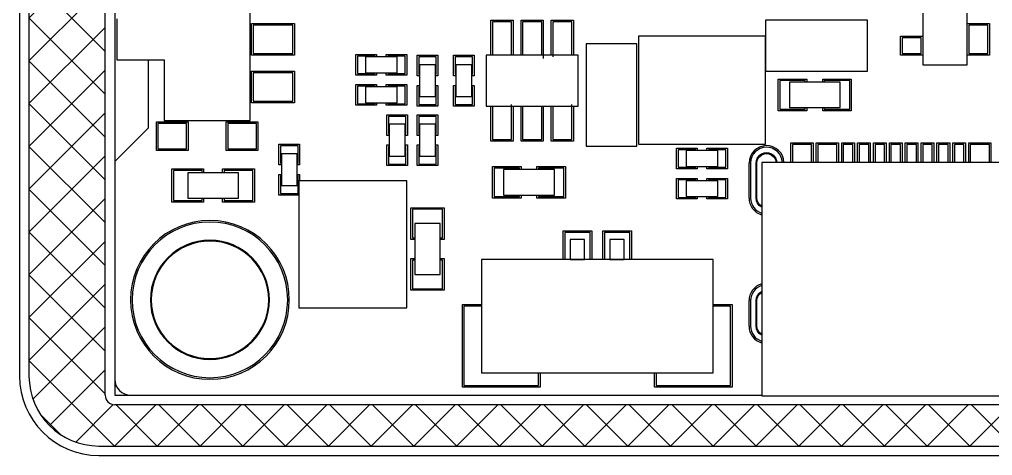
# Model space of a CAD drawing. Header units: millimetres. Extents: x 3284 to 3553, y -5193 to -5054.
# Drawn here: x 3476.94 to 3507.59, y -5170.84 to -5157.11 of the extents above; entities that cross this region are included whole.
import ezdxf

# ---------------------------------------------------------------- set-up
doc = ezdxf.new("R2010")
doc.units = ezdxf.units.MM
doc.header["$LTSCALE"] = 16.335
doc.layers.add('保护膜', color=5, linetype='CONTINUOUS')
doc.layers.add('图层0000', color=7, linetype='CONTINUOUS', lineweight=25)

msp = doc.modelspace()

# ---------------------------------------------------------------- hatches: boundary and pattern name
at = {"layer": '保护膜'}
h = msp.add_hatch(dxfattribs=at)
h.set_pattern_fill('ANSI37', color=2, scale=0.3)
h.set_pattern_definition([(45, (3477.2392, -5170.5367), (-0.673519, 0.673519), []), (135, (3477.2392, -5170.5367), (-0.673519, -0.673519), [])])
edge = h.paths.add_edge_path()
edge.add_arc((3479.439, -5168.337), 2.2, 180, 270)
edge.add_line((3479.439, -5170.537), (3530.439, -5170.537))
edge.add_arc((3530.439, -5168.337), 2.2, 270, 360)
edge.add_line((3532.639, -5168.337), (3532.639, -5094.737))
edge.add_arc((3530.439, -5094.737), 2.2, 0, 90)
edge.add_line((3530.439, -5092.537), (3479.439, -5092.537))
edge.add_arc((3479.439, -5094.737), 2.2, 90, 180)
edge.add_line((3477.239, -5094.737), (3477.239, -5168.337))
edge = h.paths.add_edge_path(flags=16)
edge.add_arc((3479.939, -5168.937), 0.3, 180, 270)
edge.add_line((3479.939, -5169.237), (3529.939, -5169.237))
edge.add_arc((3529.939, -5168.937), 0.3, 270, 360)
edge.add_line((3530.239, -5168.937), (3530.239, -5099.737))
edge.add_arc((3529.939, -5099.737), 0.3, 0, 90)
edge.add_line((3529.939, -5099.437), (3479.939, -5099.437))
edge.add_arc((3479.939, -5099.737), 0.3, 90, 180)
edge.add_line((3479.639, -5099.737), (3479.639, -5168.937))

# ---------------------------------------------------------------- linework, layer by layer
at = {"layer": '图层0000', "color": 7, "linetype": 'Continuous', "lineweight": 25}
for p, q in [((3476.939, -5094.737), (3476.939, -5168.337)), ((3477.239, -5094.737), (3477.239, -5168.337)), ((3479.639, -5168.937), (3479.639, -5099.737)), ((3479.939, -5140.487), (3479.939, -5161.587)), ((3484.202, -5160.287), (3484.202, -5153.687)), ((3505.389, -5155.537), (3505.389, -5158.537)), ((3506.789, -5158.537), (3506.789, -5155.537)), ((3480.002, -5157.087), (3480.002, -5158.387)), ((3491.789, -5157.137), (3492.489, -5157.137)), ((3491.789, -5158.237), (3491.789, -5157.137)), ((3492.489, -5157.137), (3492.489, -5158.237)), ((3492.739, -5157.137), (3493.439, -5157.137)), ((3492.739, -5158.237), (3492.739, -5157.137)), ((3493.439, -5157.137), (3493.439, -5158.337)), ((3493.689, -5157.137), (3494.389, -5157.137)), ((3493.689, -5158.237), (3493.689, -5157.137)), ((3494.389, -5157.137), (3494.389, -5158.237)), ((3503.649, -5157.137), (3500.439, -5157.137)), ((3500.439, -5157.137), (3500.439, -5158.737)), ((3503.649, -5158.737), (3503.649, -5157.137)), ((3484.252, -5157.237), (3485.602, -5157.237)), ((3484.252, -5158.237), (3484.252, -5157.237)), ((3485.552, -5157.287), (3484.302, -5157.287)), ((3484.302, -5157.287), (3484.302, -5158.187)), ((3485.552, -5158.187), (3485.552, -5157.287)), ((3485.602, -5157.237), (3485.602, -5158.237)), ((3492.439, -5157.187), (3491.839, -5157.187)), ((3491.839, -5157.187), (3491.839, -5158.237)), ((3492.439, -5158.237), (3492.439, -5157.187)), ((3493.389, -5157.187), (3492.789, -5157.187)), ((3492.789, -5157.187), (3492.789, -5158.237)), ((3493.389, -5158.237), (3493.389, -5157.187)), ((3494.339, -5157.187), (3493.739, -5157.187)), ((3493.739, -5157.187), (3493.739, -5158.287)), ((3494.339, -5158.237), (3494.339, -5157.187)), ((3506.789, -5157.237), (3507.489, -5157.237)), ((3507.439, -5157.287), (3506.839, -5157.287)), ((3506.839, -5157.287), (3506.839, -5158.187)), ((3507.439, -5158.187), (3507.439, -5157.287)), ((3507.489, -5157.237), (3507.489, -5158.237)), ((3496.439, -5157.637), (3496.439, -5161.037)), ((3500.439, -5157.637), (3496.439, -5157.637)), ((3500.439, -5161.037), (3500.439, -5157.637)), ((3504.689, -5157.637), (3505.389, -5157.637)), ((3504.689, -5158.237), (3504.689, -5157.637)), ((3505.339, -5157.687), (3504.739, -5157.687)), ((3504.739, -5157.687), (3504.739, -5158.187)), ((3505.339, -5158.187), (3505.339, -5157.687)), ((3494.789, -5157.877), (3494.789, -5161.097)), ((3496.389, -5157.877), (3494.789, -5157.877)), ((3496.389, -5161.097), (3496.389, -5157.877)), ((3480.002, -5158.387), (3481.502, -5158.387)), ((3480.989, -5158.387), (3480.989, -5160.537)), ((3481.502, -5158.387), (3481.502, -5160.287)), ((3485.602, -5158.237), (3484.252, -5158.237)), ((3484.302, -5158.187), (3485.552, -5158.187)), ((3487.539, -5158.212), (3488.189, -5158.212)), ((3487.539, -5158.862), (3487.539, -5158.212)), ((3488.139, -5158.262), (3487.589, -5158.262)), ((3487.589, -5158.262), (3487.589, -5158.812)), ((3488.839, -5158.287), (3487.839, -5158.287)), ((3487.839, -5158.287), (3487.839, -5158.787)), ((3488.139, -5158.287), (3488.139, -5158.262)), ((3488.189, -5158.212), (3488.189, -5158.287)), ((3488.489, -5158.212), (3489.139, -5158.212)), ((3488.489, -5158.287), (3488.489, -5158.212)), ((3489.089, -5158.262), (3488.539, -5158.262)), ((3488.539, -5158.262), (3488.539, -5158.287)), ((3488.839, -5158.787), (3488.839, -5158.287)), ((3489.089, -5158.812), (3489.089, -5158.262)), ((3489.139, -5158.212), (3489.139, -5158.862)), ((3489.464, -5158.237), (3490.114, -5158.237)), ((3489.464, -5158.887), (3489.464, -5158.237)), ((3490.064, -5158.287), (3489.514, -5158.287)), ((3489.514, -5158.287), (3489.514, -5158.837)), ((3490.064, -5158.837), (3490.064, -5158.287)), ((3490.114, -5158.237), (3490.114, -5158.887)), ((3490.614, -5158.237), (3491.264, -5158.237)), ((3490.614, -5158.887), (3490.614, -5158.237)), ((3491.214, -5158.287), (3490.664, -5158.287)), ((3490.664, -5158.287), (3490.664, -5158.837)), ((3491.214, -5158.837), (3491.214, -5158.287)), ((3491.264, -5158.237), (3491.264, -5158.887)), ((3494.539, -5158.237), (3491.639, -5158.237)), ((3491.639, -5158.237), (3491.639, -5159.837)), ((3494.539, -5159.837), (3494.539, -5158.237)), ((3505.389, -5158.237), (3504.689, -5158.237)), ((3504.739, -5158.187), (3505.339, -5158.187)), ((3507.489, -5158.237), (3506.789, -5158.237)), ((3506.839, -5158.187), (3507.439, -5158.187)), ((3490.039, -5158.537), (3489.539, -5158.537)), ((3489.539, -5158.537), (3489.539, -5159.537)), ((3490.039, -5159.537), (3490.039, -5158.537)), ((3491.189, -5158.537), (3490.689, -5158.537)), ((3490.689, -5158.537), (3490.689, -5159.537)), ((3491.189, -5159.537), (3491.189, -5158.537)), ((3505.389, -5158.537), (3506.789, -5158.537)), ((3484.252, -5158.737), (3485.602, -5158.737)), ((3484.252, -5159.737), (3484.252, -5158.737)), ((3485.552, -5158.787), (3484.302, -5158.787)), ((3484.302, -5158.787), (3484.302, -5159.687)), ((3485.552, -5159.687), (3485.552, -5158.787)), ((3485.602, -5158.737), (3485.602, -5159.737)), ((3488.189, -5158.862), (3487.539, -5158.862)), ((3487.589, -5158.812), (3488.139, -5158.812)), ((3487.839, -5158.787), (3488.839, -5158.787)), ((3488.139, -5158.812), (3488.139, -5158.787)), ((3488.189, -5158.787), (3488.189, -5158.862)), ((3488.489, -5158.862), (3488.489, -5158.787)), ((3489.139, -5158.862), (3488.489, -5158.862)), ((3488.539, -5158.787), (3488.539, -5158.812)), ((3488.539, -5158.812), (3489.089, -5158.812)), ((3489.539, -5158.887), (3489.464, -5158.887)), ((3489.514, -5158.837), (3489.539, -5158.837)), ((3490.039, -5158.837), (3490.064, -5158.837)), ((3490.114, -5158.887), (3490.039, -5158.887)), ((3490.689, -5158.887), (3490.614, -5158.887)), ((3490.664, -5158.837), (3490.689, -5158.837)), ((3491.189, -5158.837), (3491.214, -5158.837)), ((3491.264, -5158.887), (3491.189, -5158.887)), ((3500.439, -5158.737), (3503.649, -5158.737)), ((3500.839, -5158.987), (3501.739, -5158.987)), ((3500.839, -5159.987), (3500.839, -5158.987)), ((3501.739, -5158.987), (3501.739, -5159.087)), ((3502.239, -5158.987), (3503.139, -5158.987)), ((3502.239, -5159.087), (3502.239, -5158.987)), ((3503.139, -5158.987), (3503.139, -5159.987)), ((3487.539, -5159.162), (3488.189, -5159.162)), ((3487.539, -5159.812), (3487.539, -5159.162)), ((3488.139, -5159.212), (3487.589, -5159.212)), ((3487.589, -5159.212), (3487.589, -5159.762)), ((3487.839, -5159.237), (3487.839, -5159.737)), ((3488.839, -5159.237), (3487.839, -5159.237)), ((3488.139, -5159.237), (3488.139, -5159.212)), ((3488.189, -5159.162), (3488.189, -5159.237)), ((3488.489, -5159.162), (3489.139, -5159.162)), ((3488.489, -5159.237), (3488.489, -5159.162)), ((3489.089, -5159.212), (3488.539, -5159.212)), ((3488.539, -5159.212), (3488.539, -5159.237)), ((3488.839, -5159.737), (3488.839, -5159.237)), ((3489.089, -5159.762), (3489.089, -5159.212)), ((3489.139, -5159.162), (3489.139, -5159.812)), ((3489.464, -5159.187), (3489.539, -5159.187)), ((3489.464, -5159.837), (3489.464, -5159.187)), ((3489.539, -5159.237), (3489.514, -5159.237)), ((3489.514, -5159.237), (3489.514, -5159.787)), ((3490.039, -5159.187), (3490.114, -5159.187)), ((3490.064, -5159.237), (3490.039, -5159.237)), ((3490.064, -5159.787), (3490.064, -5159.237)), ((3490.114, -5159.187), (3490.114, -5159.837)), ((3490.614, -5159.187), (3490.689, -5159.187)), ((3490.614, -5159.837), (3490.614, -5159.187)), ((3490.689, -5159.237), (3490.664, -5159.237)), ((3490.664, -5159.237), (3490.664, -5159.787)), ((3491.189, -5159.187), (3491.264, -5159.187)), ((3491.214, -5159.237), (3491.189, -5159.237)), ((3491.214, -5159.787), (3491.214, -5159.237)), ((3491.264, -5159.187), (3491.264, -5159.837)), ((3501.689, -5159.037), (3500.889, -5159.037)), ((3500.889, -5159.037), (3500.889, -5159.937)), ((3502.789, -5159.087), (3501.189, -5159.087)), ((3501.189, -5159.087), (3501.189, -5159.887)), ((3501.689, -5159.087), (3501.689, -5159.037)), ((3503.089, -5159.037), (3502.289, -5159.037)), ((3502.289, -5159.037), (3502.289, -5159.087)), ((3502.789, -5159.887), (3502.789, -5159.087)), ((3503.089, -5159.937), (3503.089, -5159.037)), ((3489.539, -5159.537), (3490.039, -5159.537)), ((3490.689, -5159.537), (3491.189, -5159.537)), ((3485.602, -5159.737), (3484.252, -5159.737)), ((3484.302, -5159.687), (3485.552, -5159.687)), ((3488.189, -5159.812), (3487.539, -5159.812)), ((3487.589, -5159.762), (3488.139, -5159.762)), ((3487.839, -5159.737), (3488.839, -5159.737)), ((3488.139, -5159.762), (3488.139, -5159.737)), ((3488.189, -5159.737), (3488.189, -5159.812)), ((3488.489, -5159.812), (3488.489, -5159.737)), ((3489.139, -5159.812), (3488.489, -5159.812)), ((3488.539, -5159.737), (3488.539, -5159.762)), ((3488.539, -5159.762), (3489.089, -5159.762)), ((3490.114, -5159.837), (3489.464, -5159.837)), ((3489.514, -5159.787), (3490.064, -5159.787)), ((3491.264, -5159.837), (3490.614, -5159.837)), ((3490.664, -5159.787), (3491.214, -5159.787)), ((3491.639, -5159.837), (3494.539, -5159.837)), ((3491.789, -5160.937), (3491.789, -5159.837)), ((3491.839, -5159.837), (3491.839, -5160.887)), ((3492.439, -5160.887), (3492.439, -5159.787)), ((3492.489, -5159.837), (3492.489, -5160.937)), ((3492.739, -5160.937), (3492.739, -5159.837)), ((3492.789, -5159.837), (3492.789, -5160.887)), ((3493.389, -5160.887), (3493.389, -5159.837)), ((3493.439, -5159.837), (3493.439, -5160.937)), ((3493.689, -5160.937), (3493.689, -5159.837)), ((3493.739, -5159.837), (3493.739, -5160.887)), ((3494.339, -5160.887), (3494.339, -5159.787)), ((3494.389, -5159.837), (3494.389, -5160.937)), ((3501.189, -5159.887), (3502.789, -5159.887)), ((3501.689, -5159.937), (3501.689, -5159.887)), ((3501.739, -5159.887), (3501.739, -5159.987)), ((3502.239, -5159.987), (3502.239, -5159.887)), ((3502.289, -5159.887), (3502.289, -5159.937)), ((3488.514, -5160.112), (3489.164, -5160.112)), ((3488.514, -5160.762), (3488.514, -5160.112)), ((3489.114, -5160.162), (3488.564, -5160.162)), ((3488.564, -5160.162), (3488.564, -5160.712)), ((3489.114, -5160.712), (3489.114, -5160.162)), ((3489.164, -5160.112), (3489.164, -5160.762)), ((3489.464, -5160.112), (3490.114, -5160.112)), ((3489.464, -5160.762), (3489.464, -5160.112)), ((3490.064, -5160.162), (3489.514, -5160.162)), ((3489.514, -5160.162), (3489.514, -5160.712)), ((3490.064, -5160.712), (3490.064, -5160.162)), ((3490.114, -5160.112), (3490.114, -5160.762)), ((3501.739, -5159.987), (3500.839, -5159.987)), ((3500.889, -5159.937), (3501.689, -5159.937)), ((3503.139, -5159.987), (3502.239, -5159.987)), ((3502.289, -5159.937), (3503.089, -5159.937)), ((3480.989, -5160.537), (3479.939, -5161.587)), ((3481.252, -5160.337), (3482.252, -5160.337)), ((3481.252, -5161.237), (3481.252, -5160.337)), ((3482.202, -5160.387), (3481.302, -5160.387)), ((3481.302, -5160.387), (3481.302, -5161.187)), ((3481.502, -5160.287), (3484.202, -5160.287)), ((3482.202, -5161.187), (3482.202, -5160.387)), ((3482.252, -5160.337), (3482.252, -5161.237)), ((3483.452, -5160.337), (3484.452, -5160.337)), ((3483.452, -5161.237), (3483.452, -5160.337)), ((3484.402, -5160.387), (3483.502, -5160.387)), ((3483.502, -5160.387), (3483.502, -5161.187)), ((3484.402, -5161.187), (3484.402, -5160.387)), ((3484.452, -5160.337), (3484.452, -5161.237)), ((3489.089, -5160.412), (3488.589, -5160.412)), ((3488.589, -5160.412), (3488.589, -5161.412)), ((3489.089, -5161.412), (3489.089, -5160.412)), ((3490.039, -5160.412), (3489.539, -5160.412)), ((3489.539, -5160.412), (3489.539, -5161.412)), ((3490.039, -5161.412), (3490.039, -5160.412)), ((3488.589, -5160.762), (3488.514, -5160.762)), ((3488.564, -5160.712), (3488.589, -5160.712)), ((3489.089, -5160.712), (3489.114, -5160.712)), ((3489.164, -5160.762), (3489.089, -5160.762)), ((3489.539, -5160.762), (3489.464, -5160.762)), ((3489.514, -5160.712), (3489.539, -5160.712)), ((3490.039, -5160.712), (3490.064, -5160.712)), ((3490.114, -5160.762), (3490.039, -5160.762)), ((3485.114, -5161.037), (3485.764, -5161.037)), ((3485.114, -5161.687), (3485.114, -5161.037)), ((3485.714, -5161.087), (3485.164, -5161.087)), ((3485.164, -5161.087), (3485.164, -5161.637)), ((3485.714, -5161.637), (3485.714, -5161.087)), ((3485.764, -5161.037), (3485.764, -5161.687)), ((3488.514, -5161.062), (3488.589, -5161.062)), ((3488.514, -5161.712), (3488.514, -5161.062)), ((3488.589, -5161.112), (3488.564, -5161.112)), ((3488.564, -5161.112), (3488.564, -5161.662)), ((3489.089, -5161.062), (3489.164, -5161.062)), ((3489.114, -5161.112), (3489.089, -5161.112)), ((3489.114, -5161.662), (3489.114, -5161.112)), ((3489.164, -5161.062), (3489.164, -5161.712)), ((3489.464, -5161.062), (3489.539, -5161.062)), ((3489.464, -5161.712), (3489.464, -5161.062)), ((3489.539, -5161.112), (3489.514, -5161.112)), ((3489.514, -5161.112), (3489.514, -5161.662)), ((3490.039, -5161.062), (3490.114, -5161.062)), ((3490.064, -5161.112), (3490.039, -5161.112)), ((3490.064, -5161.662), (3490.064, -5161.112)), ((3490.114, -5161.062), (3490.114, -5161.712)), ((3492.489, -5160.937), (3491.789, -5160.937)), ((3491.839, -5160.887), (3492.439, -5160.887)), ((3493.439, -5160.937), (3492.739, -5160.937)), ((3492.789, -5160.887), (3493.389, -5160.887)), ((3494.389, -5160.937), (3493.689, -5160.937)), ((3493.739, -5160.887), (3494.339, -5160.887)), ((3494.789, -5161.097), (3496.389, -5161.097)), ((3496.439, -5161.037), (3500.439, -5161.037)), ((3501.239, -5160.992), (3501.939, -5160.992)), ((3501.239, -5161.612), (3501.239, -5160.992)), ((3501.889, -5161.042), (3501.289, -5161.042)), ((3501.289, -5161.042), (3501.289, -5161.612)), ((3501.889, -5161.612), (3501.889, -5161.042)), ((3501.939, -5160.992), (3501.939, -5161.612)), ((3502.039, -5160.992), (3502.739, -5160.992)), ((3502.039, -5161.612), (3502.039, -5160.992)), ((3502.689, -5161.042), (3502.089, -5161.042)), ((3502.089, -5161.042), (3502.089, -5161.612)), ((3502.689, -5161.612), (3502.689, -5161.042)), ((3502.739, -5160.992), (3502.739, -5161.612)), ((3502.839, -5160.992), (3503.239, -5160.992)), ((3502.839, -5161.612), (3502.839, -5160.992)), ((3503.189, -5161.042), (3502.889, -5161.042)), ((3502.889, -5161.042), (3502.889, -5161.612)), ((3503.189, -5161.612), (3503.189, -5161.042)), ((3503.239, -5160.992), (3503.239, -5161.612)), ((3503.339, -5160.992), (3503.739, -5160.992)), ((3503.339, -5161.612), (3503.339, -5160.992)), ((3503.689, -5161.042), (3503.389, -5161.042)), ((3503.389, -5161.042), (3503.389, -5161.612)), ((3503.689, -5161.612), (3503.689, -5161.042)), ((3503.739, -5160.992), (3503.739, -5161.612)), ((3503.839, -5160.992), (3504.239, -5160.992)), ((3503.839, -5161.612), (3503.839, -5160.992)), ((3504.189, -5161.042), (3503.889, -5161.042)), ((3503.889, -5161.042), (3503.889, -5161.612)), ((3504.189, -5161.612), (3504.189, -5161.042)), ((3504.239, -5160.992), (3504.239, -5161.612)), ((3504.339, -5160.992), (3504.739, -5160.992)), ((3504.339, -5161.612), (3504.339, -5160.992)), ((3504.689, -5161.042), (3504.389, -5161.042)), ((3504.389, -5161.042), (3504.389, -5161.612)), ((3504.689, -5161.612), (3504.689, -5161.042)), ((3504.739, -5160.992), (3504.739, -5161.612)), ((3504.839, -5160.992), (3505.239, -5160.992)), ((3504.839, -5161.612), (3504.839, -5160.992)), ((3505.189, -5161.042), (3504.889, -5161.042)), ((3504.889, -5161.042), (3504.889, -5161.612)), ((3505.189, -5161.612), (3505.189, -5161.042)), ((3505.239, -5160.992), (3505.239, -5161.612)), ((3505.339, -5160.992), (3505.739, -5160.992)), ((3505.339, -5161.612), (3505.339, -5160.992)), ((3505.689, -5161.042), (3505.389, -5161.042)), ((3505.389, -5161.042), (3505.389, -5161.612)), ((3505.689, -5161.612), (3505.689, -5161.042)), ((3505.739, -5160.992), (3505.739, -5161.612)), ((3505.839, -5160.992), (3506.239, -5160.992)), ((3505.839, -5161.612), (3505.839, -5160.992)), ((3506.189, -5161.042), (3505.889, -5161.042)), ((3505.889, -5161.042), (3505.889, -5161.612)), ((3506.189, -5161.612), (3506.189, -5161.042)), ((3506.239, -5160.992), (3506.239, -5161.612)), ((3506.339, -5160.992), (3506.739, -5160.992)), ((3506.339, -5161.612), (3506.339, -5160.992)), ((3506.689, -5161.042), (3506.389, -5161.042)), ((3506.389, -5161.042), (3506.389, -5161.612)), ((3506.689, -5161.612), (3506.689, -5161.042)), ((3506.739, -5160.992), (3506.739, -5161.612)), ((3506.839, -5160.992), (3507.539, -5160.992)), ((3506.839, -5161.612), (3506.839, -5160.992)), ((3507.489, -5161.042), (3506.889, -5161.042)), ((3506.889, -5161.042), (3506.889, -5161.612)), ((3507.489, -5161.612), (3507.489, -5161.042)), ((3507.539, -5160.992), (3507.539, -5161.612)), ((3482.252, -5161.237), (3481.252, -5161.237)), ((3481.302, -5161.187), (3482.202, -5161.187)), ((3484.452, -5161.237), (3483.452, -5161.237)), ((3483.502, -5161.187), (3484.402, -5161.187)), ((3485.689, -5161.337), (3485.189, -5161.337)), ((3485.189, -5161.337), (3485.189, -5162.337)), ((3485.689, -5162.337), (3485.689, -5161.337)), ((3488.589, -5161.412), (3489.089, -5161.412)), ((3489.539, -5161.412), (3490.039, -5161.412)), ((3497.639, -5161.162), (3498.289, -5161.162)), ((3497.639, -5161.812), (3497.639, -5161.162)), ((3498.239, -5161.212), (3497.689, -5161.212)), ((3497.689, -5161.212), (3497.689, -5161.762)), ((3497.939, -5161.237), (3497.939, -5161.737)), ((3498.939, -5161.237), (3497.939, -5161.237)), ((3498.239, -5161.237), (3498.239, -5161.212)), ((3498.289, -5161.162), (3498.289, -5161.237)), ((3498.589, -5161.162), (3499.239, -5161.162)), ((3498.589, -5161.237), (3498.589, -5161.162)), ((3499.189, -5161.212), (3498.639, -5161.212)), ((3498.639, -5161.212), (3498.639, -5161.237)), ((3498.939, -5161.737), (3498.939, -5161.237)), ((3499.189, -5161.762), (3499.189, -5161.212)), ((3499.239, -5161.162), (3499.239, -5161.812)), ((3500.188, -5161.469), (3500.239, -5161.402)), ((3500.239, -5161.402), (3500.188, -5161.469)), ((3500.209, -5161.482), (3500.257, -5161.42)), ((3500.239, -5161.402), (3500.307, -5161.35)), ((3500.307, -5161.35), (3500.239, -5161.402)), ((3500.257, -5161.42), (3500.319, -5161.372)), ((3500.307, -5161.35), (3500.385, -5161.318)), ((3500.385, -5161.318), (3500.307, -5161.35)), ((3500.319, -5161.372), (3500.392, -5161.342)), ((3500.385, -5161.318), (3500.469, -5161.306)), ((3500.469, -5161.306), (3500.385, -5161.318)), ((3500.392, -5161.342), (3500.469, -5161.332)), ((3500.469, -5161.306), (3500.553, -5161.318)), ((3500.553, -5161.318), (3500.469, -5161.306)), ((3500.469, -5161.332), (3500.547, -5161.342)), ((3500.547, -5161.342), (3500.619, -5161.372)), ((3500.553, -5161.318), (3500.632, -5161.35)), ((3500.632, -5161.35), (3500.553, -5161.318)), ((3500.619, -5161.372), (3500.681, -5161.42)), ((3500.632, -5161.35), (3500.699, -5161.402)), ((3500.699, -5161.402), (3500.632, -5161.35)), ((3500.681, -5161.42), (3500.729, -5161.482)), ((3500.699, -5161.402), (3500.751, -5161.469)), ((3500.751, -5161.469), (3500.699, -5161.402)), ((3479.939, -5161.587), (3479.939, -5168.437)), ((3485.189, -5161.687), (3485.114, -5161.687)), ((3485.164, -5161.637), (3485.189, -5161.637)), ((3485.689, -5161.637), (3485.714, -5161.637)), ((3485.764, -5161.687), (3485.689, -5161.687)), ((3489.164, -5161.712), (3488.514, -5161.712)), ((3488.564, -5161.662), (3489.114, -5161.662)), ((3490.114, -5161.712), (3489.464, -5161.712)), ((3489.514, -5161.662), (3490.064, -5161.662)), ((3491.839, -5161.737), (3492.739, -5161.737)), ((3491.839, -5162.737), (3491.839, -5161.737)), ((3492.739, -5161.737), (3492.739, -5161.837)), ((3493.239, -5161.737), (3494.139, -5161.737)), ((3493.239, -5161.837), (3493.239, -5161.737)), ((3494.139, -5161.737), (3494.139, -5162.737)), ((3497.689, -5161.762), (3498.239, -5161.762)), ((3497.939, -5161.737), (3498.939, -5161.737)), ((3498.239, -5161.762), (3498.239, -5161.737)), ((3498.289, -5161.737), (3498.289, -5161.812)), ((3498.589, -5161.812), (3498.589, -5161.737)), ((3498.639, -5161.737), (3498.639, -5161.762)), ((3498.639, -5161.762), (3499.189, -5161.762)), ((3499.919, -5162.732), (3499.919, -5161.632)), ((3499.969, -5161.632), (3499.969, -5162.732)), ((3500.144, -5161.63), (3500.155, -5161.548)), ((3500.155, -5161.548), (3500.144, -5161.63)), ((3500.144, -5162.733), (3500.144, -5161.63)), ((3500.144, -5161.63), (3500.144, -5162.733)), ((3500.155, -5161.548), (3500.188, -5161.469)), ((3500.188, -5161.469), (3500.155, -5161.548)), ((3500.169, -5161.632), (3500.179, -5161.554)), ((3500.169, -5162.732), (3500.169, -5161.632)), ((3500.179, -5161.554), (3500.209, -5161.482)), ((3500.319, -5161.612), (3500.319, -5168.962)), ((3509.259, -5161.612), (3500.319, -5161.612)), ((3500.729, -5161.482), (3500.759, -5161.554)), ((3500.751, -5161.469), (3500.783, -5161.548)), ((3500.783, -5161.548), (3500.751, -5161.469)), ((3500.759, -5161.554), (3500.767, -5161.612)), ((3500.783, -5161.548), (3500.792, -5161.612)), ((3500.792, -5161.612), (3500.783, -5161.548)), ((3481.739, -5161.812), (3482.739, -5161.812)), ((3481.739, -5162.862), (3481.739, -5161.812)), ((3482.689, -5161.862), (3481.789, -5161.862)), ((3481.789, -5161.862), (3481.789, -5162.812)), ((3483.839, -5161.937), (3482.239, -5161.937)), ((3482.239, -5161.937), (3482.239, -5162.737)), ((3482.689, -5161.937), (3482.689, -5161.862)), ((3482.739, -5161.812), (3482.739, -5161.937)), ((3483.339, -5161.812), (3484.339, -5161.812)), ((3483.339, -5161.937), (3483.339, -5161.812)), ((3484.289, -5161.862), (3483.389, -5161.862)), ((3483.389, -5161.862), (3483.389, -5161.937)), ((3483.839, -5162.737), (3483.839, -5161.937)), ((3484.289, -5162.812), (3484.289, -5161.862)), ((3484.339, -5161.812), (3484.339, -5162.862)), ((3485.114, -5161.987), (3485.189, -5161.987)), ((3485.114, -5162.637), (3485.114, -5161.987)), ((3485.189, -5162.037), (3485.164, -5162.037)), ((3485.164, -5162.037), (3485.164, -5162.587)), ((3485.689, -5161.987), (3485.764, -5161.987)), ((3485.714, -5162.037), (3485.689, -5162.037)), ((3485.714, -5162.587), (3485.714, -5162.037)), ((3485.764, -5161.987), (3485.764, -5162.187)), ((3492.689, -5161.787), (3491.889, -5161.787)), ((3491.889, -5161.787), (3491.889, -5162.687)), ((3493.789, -5161.837), (3492.189, -5161.837)), ((3492.189, -5161.837), (3492.189, -5162.637)), ((3492.689, -5161.837), (3492.689, -5161.787)), ((3494.089, -5161.787), (3493.289, -5161.787)), ((3493.289, -5161.787), (3493.289, -5161.837)), ((3493.789, -5162.637), (3493.789, -5161.837)), ((3494.089, -5162.687), (3494.089, -5161.787)), ((3498.289, -5161.812), (3497.639, -5161.812)), ((3499.239, -5161.812), (3498.589, -5161.812)), ((3485.189, -5162.337), (3485.689, -5162.337)), ((3489.139, -5162.187), (3485.739, -5162.187)), ((3485.739, -5162.187), (3485.739, -5166.187)), ((3489.139, -5166.187), (3489.139, -5162.187)), ((3497.639, -5162.112), (3498.289, -5162.112)), ((3497.639, -5162.762), (3497.639, -5162.112)), ((3498.239, -5162.162), (3497.689, -5162.162)), ((3497.689, -5162.162), (3497.689, -5162.712)), ((3497.939, -5162.187), (3497.939, -5162.687)), ((3498.939, -5162.187), (3497.939, -5162.187)), ((3498.239, -5162.187), (3498.239, -5162.162)), ((3498.289, -5162.112), (3498.289, -5162.187)), ((3498.589, -5162.112), (3499.239, -5162.112)), ((3498.589, -5162.187), (3498.589, -5162.112)), ((3499.189, -5162.162), (3498.639, -5162.162)), ((3498.639, -5162.162), (3498.639, -5162.187)), ((3498.939, -5162.687), (3498.939, -5162.187)), ((3499.189, -5162.712), (3499.189, -5162.162)), ((3499.239, -5162.112), (3499.239, -5162.762)), ((3485.739, -5162.637), (3485.114, -5162.637)), ((3485.164, -5162.587), (3485.714, -5162.587)), ((3492.189, -5162.637), (3493.789, -5162.637)), ((3492.689, -5162.687), (3492.689, -5162.637)), ((3492.739, -5162.637), (3492.739, -5162.737)), ((3493.239, -5162.737), (3493.239, -5162.637)), ((3493.289, -5162.637), (3493.289, -5162.687)), ((3482.739, -5162.862), (3481.739, -5162.862)), ((3481.789, -5162.812), (3482.689, -5162.812)), ((3482.239, -5162.737), (3483.839, -5162.737)), ((3482.689, -5162.812), (3482.689, -5162.737)), ((3482.739, -5162.737), (3482.739, -5162.862)), ((3483.339, -5162.862), (3483.339, -5162.737)), ((3484.339, -5162.862), (3483.339, -5162.862)), ((3483.389, -5162.737), (3483.389, -5162.812)), ((3483.389, -5162.812), (3484.289, -5162.812)), ((3492.739, -5162.737), (3491.839, -5162.737)), ((3491.889, -5162.687), (3492.689, -5162.687)), ((3494.139, -5162.737), (3493.239, -5162.737)), ((3493.289, -5162.687), (3494.089, -5162.687)), ((3498.289, -5162.762), (3497.639, -5162.762)), ((3497.689, -5162.712), (3498.239, -5162.712)), ((3497.939, -5162.687), (3498.939, -5162.687)), ((3498.239, -5162.712), (3498.239, -5162.687)), ((3498.289, -5162.687), (3498.289, -5162.762)), ((3498.589, -5162.762), (3498.589, -5162.687)), ((3499.239, -5162.762), (3498.589, -5162.762)), ((3498.639, -5162.687), (3498.639, -5162.712)), ((3498.639, -5162.712), (3499.189, -5162.712)), ((3500.155, -5162.816), (3500.144, -5162.733)), ((3500.144, -5162.733), (3500.155, -5162.816)), ((3500.188, -5162.894), (3500.155, -5162.816)), ((3500.155, -5162.816), (3500.188, -5162.894)), ((3500.179, -5162.809), (3500.169, -5162.732)), ((3500.209, -5162.882), (3500.179, -5162.809)), ((3500.239, -5162.962), (3500.188, -5162.894)), ((3500.188, -5162.894), (3500.239, -5162.962)), ((3500.257, -5162.944), (3500.209, -5162.882)), ((3500.307, -5163.013), (3500.239, -5162.962)), ((3500.239, -5162.962), (3500.307, -5163.013)), ((3500.319, -5162.991), (3500.257, -5162.944)), ((3489.264, -5163.037), (3490.314, -5163.037)), ((3489.264, -5164.037), (3489.264, -5163.037)), ((3490.264, -5163.087), (3489.314, -5163.087)), ((3489.314, -5163.087), (3489.314, -5163.987)), ((3490.264, -5163.987), (3490.264, -5163.087)), ((3490.314, -5163.037), (3490.314, -5164.037)), ((3500.319, -5163.019), (3500.307, -5163.013)), ((3500.307, -5163.013), (3500.319, -5163.019)), ((3489.389, -5163.537), (3489.389, -5165.137)), ((3490.189, -5163.537), (3489.389, -5163.537)), ((3490.189, -5165.137), (3490.189, -5163.537)), ((3494.064, -5163.767), (3494.964, -5163.767)), ((3494.064, -5164.667), (3494.064, -5163.767)), ((3494.914, -5163.817), (3494.114, -5163.817)), ((3494.114, -5163.817), (3494.114, -5164.667)), ((3494.914, -5164.667), (3494.914, -5163.817)), ((3494.964, -5163.767), (3494.964, -5164.667)), ((3495.314, -5163.767), (3496.214, -5163.767)), ((3495.314, -5164.667), (3495.314, -5163.767)), ((3496.164, -5163.817), (3495.364, -5163.817)), ((3495.364, -5163.817), (3495.364, -5164.667)), ((3496.164, -5164.667), (3496.164, -5163.817)), ((3496.214, -5163.767), (3496.214, -5164.667)), ((3489.389, -5164.037), (3489.264, -5164.037)), ((3489.314, -5163.987), (3489.389, -5163.987)), ((3490.189, -5163.987), (3490.264, -5163.987)), ((3490.314, -5164.037), (3490.189, -5164.037)), ((3494.739, -5164.037), (3494.289, -5164.037)), ((3494.289, -5164.037), (3494.289, -5164.667)), ((3494.739, -5164.667), (3494.739, -5164.037)), ((3495.989, -5164.037), (3495.539, -5164.037)), ((3495.539, -5164.037), (3495.539, -5164.667)), ((3495.989, -5164.667), (3495.989, -5164.037)), ((3489.264, -5164.637), (3489.389, -5164.637)), ((3489.264, -5165.637), (3489.264, -5164.637)), ((3489.389, -5164.687), (3489.314, -5164.687)), ((3489.314, -5164.687), (3489.314, -5165.587)), ((3490.189, -5164.637), (3490.314, -5164.637)), ((3490.264, -5164.687), (3490.189, -5164.687)), ((3490.264, -5165.587), (3490.264, -5164.687)), ((3490.314, -5164.637), (3490.314, -5165.637)), ((3498.789, -5164.667), (3491.489, -5164.667)), ((3491.489, -5164.667), (3491.489, -5168.237)), ((3494.289, -5164.667), (3494.739, -5164.667)), ((3495.539, -5164.667), (3495.989, -5164.667)), ((3498.789, -5168.237), (3498.789, -5164.667)), ((3489.389, -5165.137), (3490.189, -5165.137)), ((3490.314, -5165.637), (3489.264, -5165.637)), ((3489.314, -5165.587), (3490.264, -5165.587)), ((3500.188, -5165.799), (3500.239, -5165.732)), ((3500.239, -5165.732), (3500.188, -5165.799)), ((3500.209, -5165.812), (3500.257, -5165.75)), ((3500.239, -5165.732), (3500.307, -5165.68)), ((3500.307, -5165.68), (3500.239, -5165.732)), ((3500.257, -5165.75), (3500.319, -5165.702)), ((3500.307, -5165.68), (3500.319, -5165.675)), ((3500.319, -5165.675), (3500.307, -5165.68)), ((3499.919, -5166.762), (3499.919, -5165.962)), ((3499.969, -5165.962), (3499.969, -5166.762)), ((3500.144, -5165.96), (3500.155, -5165.878)), ((3500.155, -5165.878), (3500.144, -5165.96)), ((3500.144, -5166.763), (3500.144, -5165.96)), ((3500.144, -5165.96), (3500.144, -5166.763)), ((3500.155, -5165.878), (3500.188, -5165.799)), ((3500.188, -5165.799), (3500.155, -5165.878)), ((3500.169, -5165.962), (3500.179, -5165.884)), ((3500.169, -5166.762), (3500.169, -5165.962)), ((3500.179, -5165.884), (3500.209, -5165.812)), ((3485.739, -5166.187), (3489.139, -5166.187)), ((3490.889, -5166.087), (3491.489, -5166.087)), ((3490.889, -5168.687), (3490.889, -5166.087)), ((3491.489, -5166.137), (3490.939, -5166.137)), ((3490.939, -5166.137), (3490.939, -5168.637)), ((3498.789, -5166.087), (3499.389, -5166.087)), ((3499.339, -5166.137), (3498.789, -5166.137)), ((3499.339, -5168.637), (3499.339, -5166.137)), ((3499.389, -5166.087), (3499.389, -5168.687)), ((3500.155, -5166.846), (3500.144, -5166.763)), ((3500.144, -5166.763), (3500.155, -5166.846)), ((3500.188, -5166.924), (3500.155, -5166.846)), ((3500.155, -5166.846), (3500.188, -5166.924)), ((3500.179, -5166.839), (3500.169, -5166.762)), ((3500.209, -5166.912), (3500.179, -5166.839)), ((3500.239, -5166.992), (3500.188, -5166.924)), ((3500.188, -5166.924), (3500.239, -5166.992)), ((3500.257, -5166.974), (3500.209, -5166.912)), ((3500.319, -5167.021), (3500.257, -5166.974)), ((3500.307, -5167.043), (3500.239, -5166.992)), ((3500.239, -5166.992), (3500.307, -5167.043)), ((3500.319, -5167.049), (3500.307, -5167.043)), ((3500.307, -5167.043), (3500.319, -5167.049)), ((3479.939, -5168.437), (3479.939, -5168.937)), ((3491.489, -5168.237), (3498.789, -5168.237)), ((3493.289, -5168.637), (3493.289, -5168.237)), ((3493.339, -5168.237), (3493.339, -5168.687)), ((3496.939, -5168.687), (3496.939, -5168.237)), ((3496.989, -5168.237), (3496.989, -5168.637)), ((3493.339, -5168.687), (3490.889, -5168.687)), ((3490.939, -5168.637), (3493.289, -5168.637)), ((3499.389, -5168.687), (3496.939, -5168.687)), ((3496.989, -5168.637), (3499.339, -5168.637)), ((3479.939, -5168.937), (3480.439, -5168.937)), ((3480.439, -5168.937), (3500.319, -5168.937)), ((3500.319, -5168.962), (3509.259, -5168.962)), ((3529.939, -5169.237), (3479.939, -5169.237)), ((3479.439, -5170.537), (3530.439, -5170.537)), ((3479.439, -5170.837), (3530.439, -5170.837))]:
    msp.add_line(p, q, dxfattribs=at)
for centre, radius, start, end in [((3500.469, -5161.632), 0.55, 2.0839, 180), ((3500.469, -5161.632), 0.5, 2.2924, 180), ((3500.469, -5162.732), 0.55, 180, 254.1734), ((3500.469, -5162.732), 0.5, 180, 252.5424), ((3482.939, -5165.937), 2.5, 90, 270), ((3482.939, -5165.937), 2.45, 90, 270), ((3482.939, -5165.937), 2.5, 270, 90), ((3482.939, -5165.937), 2.45, 270, 90), ((3482.939, -5165.937), 1.875, 90, 270), ((3482.939, -5165.937), 1.875, 90, 270), ((3482.939, -5165.937), 1.85, 90.0001, 270.0001), ((3482.939, -5165.937), 1.875, 270, 90), ((3482.939, -5165.937), 1.875, 270, 90), ((3482.939, -5165.937), 1.85, 270.0001, 90.0001), ((3500.469, -5165.962), 0.55, 105.8266, 180), ((3500.469, -5165.962), 0.5, 107.4576, 180), ((3500.469, -5166.762), 0.55, 180, 254.1734), ((3500.469, -5166.762), 0.5, 180, 252.5424), ((3479.439, -5168.337), 2.5, 180, 270), ((3479.439, -5168.337), 2.2, 180, 270), ((3480.439, -5168.437), 0.5, 180.0008, 269.999), ((3479.939, -5168.937), 0.3, 180, 270)]:
    msp.add_arc(centre, radius, start, end, dxfattribs=at)

doc.saveas('drawing.dxf')
